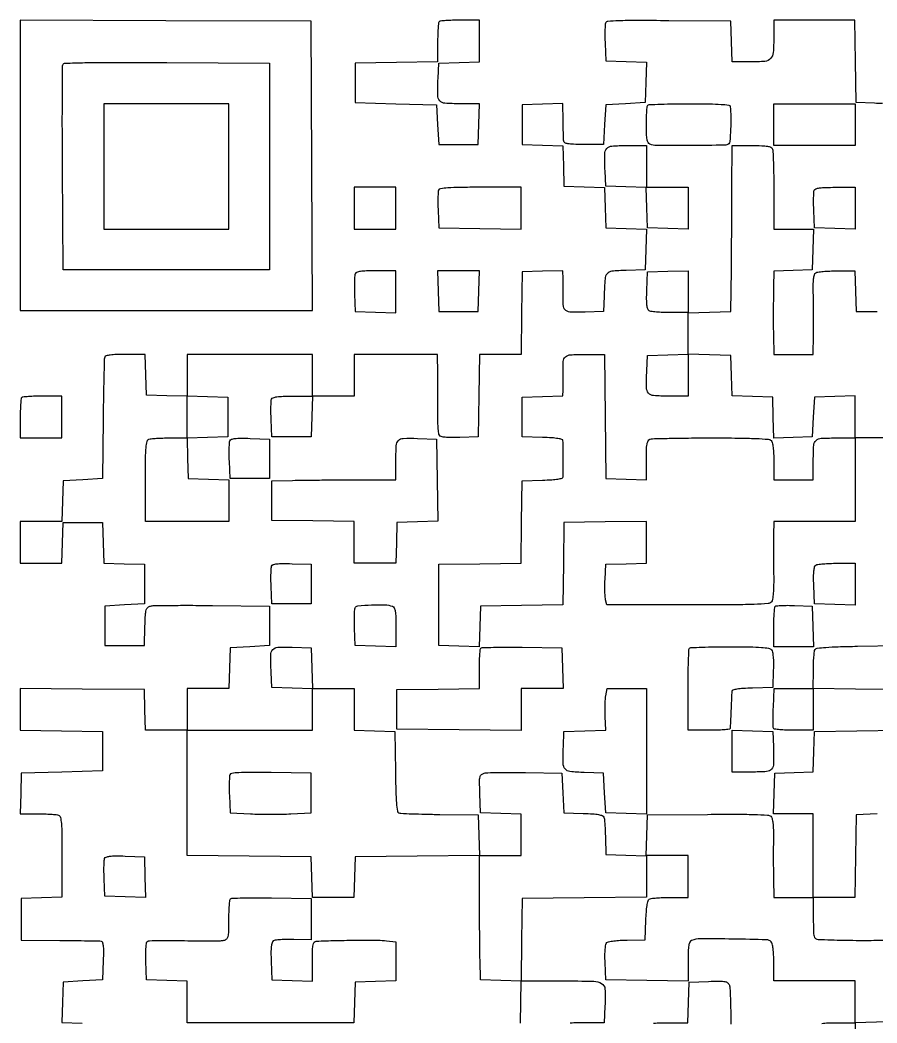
# Model space of a CAD drawing. Extents: x 156 to 936, y 100 to 969.
# Drawn here: x 155.9 to 546, y 512.9 to 969.1 of the extents above; entities that cross this region are included whole.
import ezdxf

# ---------------------------------------------------------------- set-up
doc = ezdxf.new("R2010")
doc.units = 0

msp = doc.modelspace()

# ---------------------------------------------------------------- linework, layer by layer
for points in [[(548.47591, 931.15782, -0.010573), (544.84692, 931.207992), (536.5, 931.5), (536.227935, 950.25), (535.955869, 969), (517.477935, 969), (499, 969), (499, 961.434259, -0.017837), (498.746246, 954.323459, -0.169439), (497.55902, 951.569544, -0.186655), (494.972441, 950.291199, -0.022492), (488.502342, 950), (480.075052, 950), (479.787526, 959.25), (479.5, 968.5), (451.224608, 968.765616, 0.001715), (436.220103, 968.8551, 0.010079), (428.345951, 968.716319, 0.010682), (423.429093, 968.425177, 0.288605), (422.429634, 967.677226, 0.07903), (422.238804, 966.776059, 0.006677), (422.149329, 964.396923, 0.008732), (422.129984, 961.540515, 0.006644), (422.205027, 958.411609), (422.5, 950.5), (431.787023, 950.211984), (441.074046, 949.923969), (440.787023, 940.711984), (440.5, 931.5), (431.5, 931), (422.5, 930.5), (422, 921.5), (421.5, 912.5), (412.5, 912.5, -0.006169), (407.767578, 912.558392, -0.034534), (405.245924, 912.795407, -0.077169), (403.876523, 913.244338, -0.258126), (403.36535, 914, -0.014342), (403.306919, 914.959136, -0.001313), (403.236369, 917.346961, -0.001697), (403.169363, 920.195605, -0.001328), (403.11535, 923.287526), (403, 931.075052), (393.75, 930.787526), (384.5, 930.5), (384.5, 921.5), (384.5, 912.5), (393.712964, 912.212964), (402.925929, 911.925929), (403.212964, 902.712964), (403.5, 893.5), (412.712964, 893.212964), (421.925929, 892.925929), (422.212964, 883.712964), (422.5, 874.5), (431.787023, 874.211984), (441.074046, 873.923969), (440.787023, 864.711984), (440.5, 855.5), (431.759315, 855.211203, 0.014923), (425.253839, 854.801646, 0.195196), (423.149036, 853.710509, 0.159803), (422.18527, 851.366323, 0.009206), (421.754332, 843.5), (421.5, 836.5), (413.085653, 836.206902, -0.014037), (406.832223, 836.164708, -0.144647), (404.399287, 836.94036, -0.216518), (403.275426, 838.779962, -0.03655), (403.068925, 843, 0.003268), (403.104181, 844.998824, 0.002174), (403.119659, 847.290711, 0.002188), (403.115275, 849.515099, 0.004277), (403.088861, 851.287526), (403, 855.075052), (393.75, 854.787526), (384.5, 854.5), (384.227935, 835.75), (383.955869, 817), (374.5, 817), (365.044131, 817), (364.772065, 798.25), (364.5, 779.5), (356.085653, 779.206902, -0.008596), (352.092591, 779.136507, -0.026958), (349.413938, 779.279866, -0.038734), (347.637588, 779.611928, -0.181947), (346.80803, 780.206902, -0.120467), (346.473386, 781.126887, -0.009289), (346.234044, 783.763903, -0.012296), (346.082679, 786.958477, -0.009065), (346.066295, 790.5, 0.001867), (346.106151, 794.579819, 0.001119), (346.124545, 799.426563, 0.001121), (346.12124, 804.249563, 0.001952), (346.093918, 808.25), (346, 817), (327, 817), (308, 817), (308, 807.5), (308, 798), (298.5, 798), (289, 798), (289, 807.5), (289, 817), (260.5, 817), (232, 817), (232, 807.462474), (232, 797.924948), (222.75, 798.212474), (213.5, 798.5), (213.212474, 807.75), (212.924948, 817), (203.931089, 817, 0.008095), (199.776423, 816.93273, 0.024753), (196.968202, 816.70229, 0.032403), (195.113655, 816.333776, 0.242798), (194.470855, 815.75, 0.082403), (194.27733, 814.758021, 0.000701), (194.067382, 806.935938, 0.002449), (193.882619, 797.939181, 0.001573), (193.75224, 787.5), (193.5, 760.5), (184.5, 760), (175.5, 759.5), (175.212474, 750.25), (174.924948, 741), (165.462474, 741), (156, 741), (156, 731.5), (156, 722), (165.462474, 722), (174.924948, 722), (175.212474, 731.25), (175.5, 740.5), (184.5, 740.5), (193.5, 740.5), (193.787036, 731.287036), (194.074071, 722.074071), (203.287036, 721.787036), (212.5, 721.5), (212.5, 712.5), (212.5, 703.5), (203.5, 703), (194.5, 702.5), (194.5, 693.5), (194.5, 684.5), (203.5, 684.5), (212.5, 684.5), (212.788797, 693.240685, -0.005366), (213.019823, 698.516762, -0.052205), (213.372931, 700.721572, -0.141523), (214.065118, 701.865137, -0.127083), (215.288797, 702.521779, -0.056304), (216.919881, 702.730392, -0.001382), (224.487959, 702.820871, -0.002979), (233.376925, 702.84961, -0.002021), (243.5, 702.781094), (269.5, 702.5), (269.5, 693.5), (269.5, 684.5), (260.5, 684), (251.5, 683.5), (251.212474, 674.25), (250.924948, 665), (241.462474, 665), (232, 665), (232, 655.5), (232, 646), (222.537526, 646), (213.075052, 646), (212.787526, 655.25), (212.5, 664.5), (184.25, 664.765573), (156, 665.031147), (156, 655.537639), (156, 646.044131), (174.75, 645.772065), (193.5, 645.5), (193.5, 636.5), (193.5, 627.5), (175, 627), (156.5, 626.5), (156.212474, 617.25), (155.924948, 608), (163.880687, 608, -0.007017), (167.042924, 607.955617, -0.008872), (169.964077, 607.821697, -0.007277), (172.399219, 607.631102, -0.068543), (173.418213, 607.393011, -0.248902), (174.288297, 606.393938, -0.036362), (174.720189, 603.646395, -0.01833), (174.948905, 598.738583, -0.002478), (175, 588.430537), (175, 570.075052), (165.75, 569.787526), (156.5, 569.5), (156.5, 560), (156.5, 550.5), (174, 550.398366, -0.000751), (180.799593, 550.34867, -0.001124), (186.737999, 550.283005, -0.000455), (191.830601, 550.210614, -0.024875), (192.788933, 550.148366, -0.293095), (193.401016, 549.648496, -0.051005), (193.73297, 548.119824, -0.029259), (193.870727, 545.542993, -0.006979), (193.788933, 541.25), (193.5, 532.5), (184.5, 532), (175.5, 531.5), (175.212977, 522.288016), (174.925954, 513.076031), (184.212977, 512.788016)], [(554.377555, 779), (536, 779), (536, 760), (536, 741), (517.5, 741), (499, 741), (498.884896, 734.75, 0.00398), (498.851777, 731.582255, 0.001376), (498.852951, 727.006631, 0.001367), (498.881903, 721.963672, 0.001587), (498.937784, 717.166189, -0.007135), (498.940554, 712.137896, -0.016282), (498.76503, 708.34807, -0.017203), (498.450139, 705.579353, -0.137119), (497.930443, 704.416189, -0.204381), (496.369994, 703.613964, -0.008609), (490.013065, 703.267578, -0.008016), (479.807235, 703.05132, -0.001289), (459.896607, 703), (423.038104, 703), (422.46814, 705.270917, -0.045288), (422.264735, 706.569348, -0.00895), (422.153996, 708.924858, -0.009416), (422.125736, 711.682454, -0.008627), (422.199088, 714.520917), (422.5, 721.5), (431.75, 721.787526), (441, 722.075052), (441, 731.559591), (441, 741.044131), (422.25, 740.772065), (403.5, 740.5), (403.228016, 721.771984), (402.956031, 703.043969), (384.228016, 702.771984), (365.5, 702.5), (365.211984, 693.212977), (364.923969, 683.925954), (355.711984, 684.212977), (346.5, 684.5), (346.5, 703), (346.5, 721.5), (365.228016, 721.771984), (383.956031, 722.043969), (384.228016, 740.771984), (384.5, 759.5), (393.75, 759.787526, 0.007841), (397.95528, 759.984288, 0.024224), (400.781615, 760.298949, 0.03079), (402.620639, 760.711878, 0.314243), (403.085589, 761.287526, 0.017716), (403.138316, 762.791428, 0.000549), (403.129169, 768.976146, 0.00097), (403.102381, 774.907327, 0.007305), (403.043276, 777.712474, 0.322464), (402.595752, 778.289637, 0.031847), (400.782486, 778.702167, 0.024492), (397.970098, 779.015779, 0.007751), (393.75, 779.212474), (384.5, 779.5), (384.5, 788.5), (384.5, 797.5), (393.75, 797.787526), (403, 798.075052), (403.146187, 800.787526, 0.010188), (403.191391, 802.137751, 0.003857), (403.20154, 804.025086, 0.003818), (403.181065, 806.078355, 0.004652), (403.12934, 808, -0.019757), (403.148255, 813.739188, -0.199816), (404.138713, 815.858193, -0.172459), (406.418616, 816.815569, -0.014001), (413.003479, 817), (421.968853, 817), (422.234427, 788.75), (422.5, 760.5), (431.75, 760.212474), (441, 759.924948), (441, 768.855485, -0.006687), (441.062877, 773.556376, -0.034414), (441.311272, 776.148072, -0.069706), (441.782488, 777.652499, -0.192751), (442.581787, 778.393011, -0.085154), (443.811676, 778.637855, -0.001195), (451.400525, 778.821697, -0.003297), (460.219235, 778.956079, -0.002161), (470.381787, 779, -0.002384), (482.911285, 778.940253, -0.008551), (490.910757, 778.727115, -0.006817), (496.468133, 778.407926, -0.180522), (497.8, 777.8, -0.144849), (498.310542, 776.860329, -0.021091), (498.677711, 774.693122, -0.020332), (498.92177, 771.828493, -0.011084), (499, 768.3), (499, 760), (508, 760), (517, 760), (517, 768.893011, -0.014768), (517.199638, 775.650479, -0.195511), (518.252746, 777.85745, -0.175208), (520.599988, 778.829247, -0.01141), (528.081787, 779), (536, 779), (536, 788.537526), (536, 798.075052), (526.75, 797.787526), (517.5, 797.5), (517, 788.5), (516.5, 779.5), (507.788034, 779.211622), (499.076067, 778.923244), (498.788034, 788.211622), (498.5, 797.5), (489.287036, 797.787036), (480.074071, 798.074071), (479.787036, 807.287036), (479.5, 816.5), (469.75, 816.786212), (460, 817.072424), (460, 807.536212), (460, 798), (451.019052, 798, -0.01682), (444.267676, 798.227183, -0.202101), (441.990719, 799.372662, -0.176722), (441.058134, 801.88044, -0.012322), (441.199088, 809.520917), (441.5, 816.5), (450.75, 816.787526), (460, 817.075052), (460, 826.537526), (460, 836), (451.75, 836.015313, -0.00917), (448.495888, 836.081041, -0.012203), (445.54359, 836.267102, -0.00954), (443.105717, 836.527533, -0.110402), (442.206902, 836.850966, -0.187221), (441.610638, 837.659703, -0.039341), (441.278749, 839.4185, -0.027159), (441.135766, 842.085459, -0.008519), (441.206902, 846.085653), (441.5, 854.5), (450.75, 854.787526), (460, 855.075052), (460, 845.501314), (460, 835.927576), (469.75, 836.213788), (479.5, 836.5), (479.706189, 855.5, 0.000664), (479.788403, 864.132135, 0.000393), (479.864679, 874.426563, 0.000394), (479.92461, 884.697251, 0.000678), (479.956189, 893.25), (480, 912), (488.893011, 912, -0.00673), (493.571713, 911.937024, -0.034532), (496.154102, 911.688469, -0.06988), (497.653872, 911.217093, -0.192406), (498.393011, 910.418213, -0.081401), (498.635772, 909.244542, -0.002396), (498.821697, 904.184475, -0.00474), (498.955951, 898.207024, -0.003244), (499, 891.418213), (499, 874), (508.037526, 874), (517.075052, 874), (516.787526, 864.75), (516.5, 855.5), (507.75, 855.211067), (499, 854.922134), (498.900637, 847.711067, -0.000312), (498.857705, 844.730268, -0.000308), (498.81088, 841.737001, -0.000302), (498.766679, 839.115888, -0.001188), (498.734613, 837.5, 0.006381), (498.718651, 835.811892, 0.001287), (498.736302, 832.810938, 0.001359), (498.775311, 829.319936, 0.00127), (498.833975, 825.75), (499, 817), (508, 817), (517, 817), (517.122144, 825.75, 0.003161), (517.152891, 829.776166, 0.001758), (517.142088, 834.684163, 0.001753), (517.096273, 839.651677, 0.002836), (517.018516, 843.876937, -0.007207), (516.974178, 848.467306, -0.026256), (517.140898, 851.375954, -0.040433), (517.500978, 853.242428, -0.18574), (518.146372, 854.111625, -0.108718), (519.076736, 854.449362, -0.010157), (521.514786, 854.721909, -0.012665), (524.468397, 854.916195, -0.009623), (527.712474, 854.984687), (535.924948, 855), (536.212474, 845.75), (536.5, 836.5), (546, 836.5)], [(555.5, 664.5), (536.25, 664.771593), (517, 665.043186), (517, 655.521593), (517, 646), (508.083333, 646, -0.010239), (504.639201, 646.070534, -0.016066), (501.686186, 646.286733, -0.010265), (499.300091, 646.588358, -0.280981), (498.833333, 646.976825, -0.078732), (498.712423, 647.674037, -0.003384), (498.692937, 650.17039, -0.005712), (498.723784, 653.140507, -0.004031), (498.823474, 656.476825), (499.146947, 665), (508.073474, 665), (517, 665), (517.015313, 673.25, -0.008719), (517.078012, 676.499351, -0.011731), (517.255038, 679.43689, -0.008919), (517.502227, 681.86414, -0.112125), (517.809897, 682.726647, -0.224357), (518.785498, 683.342971, -0.01105), (522.675066, 683.732937, -0.012194), (528.331725, 684.035521, -0.003561), (537.044584, 684.226647), (555.5, 684.5)], [(383.77146, 512.71219), (384.042921, 531.92438), (374.77146, 532.21219), (365.5, 532.5), (365.301866, 541.5, -0.002552), (365.221965, 546.225304, -0.00074), (365.146698, 553.515512, -0.000744), (365.086267, 561.729565, -0.000794), (365.051866, 569.765573), (365, 589.031147), (336.75, 588.765573), (308.5, 588.5), (308.212474, 579.25), (307.924948, 570), (298.5, 570), (289.075052, 570), (288.787526, 579.25), (288.5, 588.5), (260.25, 588.765573), (232, 589.031147), (232, 617.515573), (232, 646), (260.5, 646), (289, 646), (289, 655.462474), (289, 664.924948), (279.75, 665.212474), (270.5, 665.5), (270.199088, 672.479083, -0.011928), (270.050889, 680.182645, -0.176334), (270.972515, 682.678754, -0.210428), (273.215167, 683.770984, -0.017872), (279.778718, 683.788514), (288.5, 683.5), (288.787526, 674.25), (289.075052, 665), (298.537526, 665), (308, 665), (308, 655.537526), (308, 646.075052), (317.25, 645.787526), (326.5, 645.5), (326.772714, 627.209899, 0.003339), (326.964836, 618.31189, 0.013309), (327.264211, 612.862658, 0.013299), (327.655359, 609.258263, 0.273987), (328.306187, 608.436, 0.080729), (329.268392, 608.235637, 0.001575), (334.32739, 608.0279, 0.003741), (340.248728, 607.847794, 0.002495), (347.033473, 607.7261), (364.5, 607.5), (364.787526, 598.25), (365.075052, 589), (374.537526, 589), (384, 589), (384, 598.462474), (384, 607.924948), (374.75, 608.212474), (365.5, 608.5), (365.211486, 617.221282, -0.00454), (365.079374, 622.727478, -0.056825), (365.284314, 624.798809, -0.168426), (365.929779, 625.861417, -0.112845), (367.211486, 626.506797, -0.053724), (368.780528, 626.718932, -0.003052), (373.674624, 626.821417, -0.004645), (379.512904, 626.853786, -0.003389), (386, 626.785515), (402.5, 626.5), (403, 617.5), (403.5, 608.5), (412.296585, 608.210388, -0.007884), (416.621037, 607.999715, -0.030215), (419.294439, 607.664179, -0.050007), (420.944595, 607.180369, -0.207728), (421.655084, 606.456453, -0.066136), (421.882689, 605.502987, -0.006506), (422.093501, 603.146869, -0.008131), (422.263243, 600.319481, -0.006359), (422.358499, 597.246066), (422.5, 589.5), (431.711984, 589.212977), (440.923969, 588.925954), (441.211984, 598.212977), (441.5, 607.5), (468.877891, 607.766305, -0.002435), (481.424702, 607.827253, -0.007324), (489.986009, 607.701746, -0.004863), (496.217621, 607.458397, -0.162398), (497.590846, 606.924604, -0.159895), (498.21778, 605.926775, -0.032606), (498.59344, 603.846685, -0.02355), (498.79926, 600.751169, -0.007621), (498.817906, 596.1583, 0.001998), (498.787013, 591.859724, 0.001315), (498.784236, 586.913688, 0.001323), (498.806925, 582.101124, 0.002555), (498.854951, 578.25), (499, 570), (508, 570), (517, 570), (517, 589), (517, 608), (507.962474, 608), (498.924948, 608), (499.212474, 617.25), (499.5, 626.5), (508.212982, 626.788393), (516.925964, 627.076786), (517.212982, 636.288393), (517.5, 645.5), (536.787238, 645.771723), (556.074477, 646.043446)], [(546, 608), (536.5, 607.5), (536.227935, 588.75), (535.955869, 570), (526.477935, 570), (517, 570), (517, 560.5, 0.003827), (517.046273, 554.454723, 0.053786), (517.311811, 552.30284, 0.188053), (517.986835, 551.320408, 0.139168), (519.25, 550.901165, 0.005892), (530.816297, 550.529593, 0.006466), (542.03503, 550.446598, 0.002798), (552.113636, 550.558791, 0.119227)], [(520.921657, 512.673265, -0.027148), (523.657348, 512.9254, -0.009406), (527.622445, 513), (536, 513), (536, 522.5), (536, 532), (517.5, 532), (499, 532), (499, 540.3, 0.011084), (498.92177, 543.828493, 0.020332), (498.677711, 546.693122, 0.021091), (498.310542, 548.860329, 0.144849), (497.8, 549.8, 0.192327), (495.704564, 550.699267, 0.00225), (480.383247, 551.019097, 0.003894), (465.652396, 551.145544, 0.09206), (461.581787, 550.393011, 0.192609), (460.78266, 549.653065, 0.069778), (460.311379, 548.150556, 0.034463), (460.062917, 545.562695, 0.006705), (460, 540.870946), (460, 531.955869), (441.25, 532.227935), (422.5, 532.5), (422.205143, 540.405143, -0.011388), (422.157076, 543.71829, -0.020086), (422.289542, 546.451088, -0.019894), (422.559646, 548.543372, -0.155487), (423.004654, 549.405143, -0.152315), (423.832561, 549.839656, -0.013558), (426.186444, 550.204795, -0.016706), (429.078729, 550.47564, -0.01225), (432.299511, 550.589905), (440.5, 550.67981), (440.792098, 559.556906, -0.009933), (440.991728, 563.337292, -0.020419), (441.327243, 566.281831, -0.020329), (441.755351, 568.450035, -0.194667), (442.292098, 569.201688, -0.112618), (443.144238, 569.504907, -0.008743), (445.568616, 569.748365, -0.011595), (448.501991, 569.922842, -0.008591), (451.75, 569.984687), (460, 570), (460, 579.5), (460, 589), (450.5, 589), (441, 589), (441, 579.515573), (441, 570.031147), (412.75, 569.765573), (384.5, 569.5), (384.227935, 550.75), (383.955869, 532), (402.510159, 532, -0.004471), (417.043979, 531.87004, -0.12779), (420.625191, 530.870866, -0.254914), (422.160408, 528.340318, -0.022379), (422.170996, 520.578234), (421.841992, 513), (413.027985, 513, 0.015005), (406.334149, 512.799067, 0.196057)], [(444.271128, 512.801862, -0.01476), (450.981526, 513), (459.924948, 513), (460.212474, 522.25), (460.5, 531.5), (469.267726, 531.789191, -0.005248), (474.504883, 531.906919, -0.047902), (476.775087, 531.71634, -0.127128), (478.00661, 531.147982, -0.133586), (478.780931, 530.063164, -0.076337), (479.07085, 528.647031, -0.004004), (479.263782, 524.006311, -0.006245), (479.38049, 518.463271, -0.004495), (479.377838, 512.273972, 0.005518)]]:
    msp.add_lwpolyline(points, format="xyb")
for points in [[(156, 903.007138), (156, 837), (222.50719, 837), (289.014379, 837), (288.75719, 902.75), (288.5, 968.5), (222.25, 968.757138), (156, 969.014276)], [(194, 902.5), (194, 874), (222.5, 874), (251, 874), (251, 902.5), (251, 931), (222.5, 931), (194, 931)], [(536, 921.5), (536, 912), (517.5, 912), (499, 912), (499, 921.5), (499, 931), (517.5, 931), (536, 931)], [(308, 883.5), (308, 874), (317.5, 874), (327, 874), (327, 883.5), (327, 893), (317.5, 893), (308, 893)], [(346.212474, 845.75), (346.5, 836.5), (355.5, 836.5), (364.5, 836.5), (364.787526, 845.75), (365.075052, 855), (355.5, 855), (345.924948, 855)]]:
    msp.add_lwpolyline(points, close=True)
for points in [[(346.666667, 968.333333, 0.174642), (346.400825, 967.768066, 0.005895), (346.195833, 965.27419, 0.0105), (346.048335, 962.28013, 0.007056), (346, 958.855399), (346, 950.044131), (327.25, 949.772065), (308.5, 949.5), (308.5, 940.5), (308.5, 931.5), (327, 931), (345.5, 930.5), (346, 921.5), (346.5, 912.5), (355.5, 912.5), (364.5, 912.5), (364.787526, 921.75), (365.075052, 931), (356.056578, 931, -0.016678), (349.275018, 931.226268, -0.201759), (346.993289, 932.370644, -0.177188), (346.058373, 934.877164, -0.012342), (346.199088, 942.520917), (346.5, 949.5), (355.75, 949.787526), (365, 950.075052), (365, 959.537526), (365, 969), (356.166667, 969, 0.007039), (352.733476, 968.951666, 0.010477), (349.732292, 968.804167, 0.005871), (347.23216, 968.599192, 0.174709)], [(269.5, 902.5), (269.5, 855.5), (222.5, 855.5), (175.5, 855.5), (175.239372, 901.5, -0.000997), (175.174287, 919.225103, -0.001596), (175.197198, 934.357597, -0.000282), (175.267665, 947.72814, -0.090314), (175.461789, 948.759906, -0.301449), (176.45055, 949.464468, -0.003096), (185.402033, 949.70934, -0.005599), (198.68089, 949.841585, -0.001079), (222.722417, 949.759906), (269.5, 949.5)], [(479.131922, 929.75, -0.023036), (479.406053, 925.115784, -0.012544), (479.337265, 919.414747, -0.005444), (479.067704, 913.80781, -0.223236), (478.500625, 912.765313, -0.157209), (476.62365, 912.14025, -0.001298), (460.937738, 912.030391, -0.002036), (445.689083, 912.025261, -0.090917), (442.581787, 912.606989, -0.186076), (441.790736, 913.321139, -0.072956), (441.316517, 914.738618, -0.036743), (441.064895, 917.155418, -0.007572), (441, 921.440322, -0.007555), (441.048362, 924.640807, -0.011152), (441.195833, 927.446011, -0.006592), (441.401283, 929.774411, -0.17274), (441.666667, 930.333333, -0.188134), (442.281849, 930.603258, -0.001621), (447.522917, 930.804167, -0.005368), (453.591013, 930.951878, -0.0034), (460.666667, 931, -0.003082), (469.763345, 930.943932, -0.013817), (475.085322, 930.731156, -0.014785), (478.497151, 930.398619, -0.347819)], [(441, 902.5), (441, 893), (450.5, 893), (460, 893), (460, 883.462474), (460, 873.924948), (450.75, 874.212474), (441.5, 874.5), (441.212964, 883.712964), (440.925929, 892.925929), (431.712964, 893.212964), (422.5, 893.5), (422.199088, 900.479083, -0.012322), (422.058134, 908.11956, -0.176722), (422.990719, 910.627338, -0.202101), (425.267676, 911.772817, -0.01682), (432.019052, 912), (441, 912)], [(346.423642, 891.661609, 0.079281), (346.235027, 890.7687, 0.006579), (346.147568, 888.392336, 0.008656), (346.129541, 885.539392, 0.006569), (346.205027, 882.411609), (346.5, 874.5), (365.25, 874.227935), (384, 873.955869), (384, 883.477935), (384, 893), (365.468615, 893, 0.002952), (355.978906, 892.943979, 0.014589), (350.639148, 892.725016, 0.01838), (347.307176, 892.367409, 0.271575)], [(536, 883.462474), (536, 873.924948), (526.75, 874.212474), (517.5, 874.5), (517.205027, 882.411609, -0.006569), (517.129541, 885.539392, -0.008656), (517.147568, 888.392336, -0.006579), (517.235027, 890.7687, -0.079281), (517.423642, 891.661609, -0.228749), (518.106941, 892.304101, -0.041413), (519.854544, 892.698735, -0.027242), (522.620517, 892.933967, -0.007593), (526.968615, 893), (536, 893)], [(308.423642, 853.661609, 0.079281), (308.235027, 852.7687, 0.006579), (308.147568, 850.392336, 0.008656), (308.129541, 847.539392, 0.006569), (308.205027, 844.411609), (308.5, 836.5), (317.75, 836.212474), (327, 835.924948), (327, 845.462474), (327, 855), (317.968615, 855, 0.007593), (313.620517, 854.933967, 0.027242), (310.854544, 854.698735, 0.041413), (309.106941, 854.304101, 0.228749)], [(156.666667, 797.333333, 0.174709), (156.400808, 796.76784, 0.005871), (156.195833, 794.267708, 0.010477), (156.048334, 791.266524, 0.007039), (156, 787.833333), (156, 779), (165.5, 779), (175, 779), (175, 788.5), (175, 798), (166.166667, 798, 0.007039), (162.733476, 797.951666, 0.010477), (159.732292, 797.804167, 0.005871), (157.23216, 797.599192, 0.174709)], [(250.5, 788.5), (250.5, 779.5), (241.212977, 779.211984), (231.925954, 778.923969), (232.212977, 769.711984), (232.5, 760.5), (241.75, 760.212474), (251, 759.924948), (251, 750.462474), (251, 741), (232, 741), (213, 741), (213, 759.393011, -0.002472), (213.051073, 769.723448, -0.018295), (213.27975, 774.640441, -0.036273), (213.711497, 777.393178, -0.24904), (214.581787, 778.393011, -0.06844), (215.599719, 778.631074, -0.007317), (218.0249, 778.821697, -0.008902), (220.933927, 778.955615, -0.00705), (224.081787, 779), (232, 779), (232, 788.537526), (232, 798.075052), (241.25, 797.787526), (250.5, 797.5)], [(288.787526, 788.75), (288.5, 779.5), (279.5, 779.5), (270.5, 779.5), (270.205027, 787.411609, -0.006569), (270.129541, 790.539392, -0.008656), (270.147568, 793.392336, -0.006579), (270.235027, 795.7687, -0.079281), (270.423642, 796.661609, -0.22904), (271.108114, 797.304492, -0.041271), (272.861635, 797.698947, -0.027152), (275.637843, 797.934049, -0.007548), (280.006141, 798), (289.075052, 798)], [(269.5, 769.5), (269.5, 760.5), (260.5, 760.5), (251.5, 760.5), (251.205027, 768.411609, -0.006757), (251.130652, 771.542211, -0.008847), (251.151984, 774.403842, -0.006825), (251.2445, 776.787219, -0.078651), (251.438673, 777.700781, -0.222283), (252.127059, 778.364206, -0.05328), (253.715903, 778.724548, -0.030281), (256.338027, 778.871594, -0.007113), (260.733647, 778.789171), (269.5, 778.5)], [(345.771926, 759.787816), (346.043852, 741.075632), (336.771926, 740.787816), (327.5, 740.5), (327.212474, 731.25), (326.924948, 722), (317.462474, 722), (308, 722), (308, 731.477935), (308, 740.955869), (289.25, 741.227935), (270.5, 741.5), (270.5, 750.5), (270.5, 759.5), (280, 759.699908, -0.002315), (284.901349, 759.780345, -0.000733), (292.217188, 759.855807, -0.000731), (300.37474, 759.916063, -0.000813), (308.25, 759.949908), (327, 760), (327, 767.918213, -0.010963), (327.165664, 775.472899, -0.175128), (328.124796, 777.802332, -0.203843), (330.29455, 778.800818, -0.015597), (336.87125, 778.787164), (345.5, 778.5)], [(288.5, 712.5), (288.5, 703.5), (279.5, 703.5), (270.5, 703.5), (270.205027, 711.411609, -0.006757), (270.130652, 714.542211, -0.008847), (270.151984, 717.403842, -0.006825), (270.2445, 719.787219, -0.078651), (270.438673, 720.700781, -0.222283), (271.127059, 721.364206, -0.05328), (272.715903, 721.724548, -0.030281), (275.338027, 721.871594, -0.007113), (279.733647, 721.789171), (288.5, 721.5)], [(536, 712.462474), (536, 702.924948), (526.75, 703.212474), (517.5, 703.5), (517.206902, 711.914347, -0.008519), (517.135766, 715.914541, -0.027159), (517.278749, 718.5815, -0.039341), (517.610638, 720.340297, -0.187221), (518.206902, 721.149034, -0.110402), (519.105717, 721.472467, -0.00954), (521.54359, 721.732898, -0.012203), (524.495888, 721.918959, -0.00917), (527.75, 721.984687), (536, 722)], [(325.418213, 702.393011, -0.192751), (326.217512, 701.652499, -0.069706), (326.688728, 700.148072, -0.034414), (326.937123, 697.556376, -0.006687), (327, 692.855485), (327, 683.924948), (317.75, 684.212474), (308.5, 684.5), (308.205027, 692.411609, -0.006569), (308.129541, 695.539392, -0.008656), (308.147568, 698.392336, -0.006579), (308.235027, 700.7687, -0.079281), (308.423642, 701.661609, -0.2872), (309.689695, 702.614203, -0.010672), (315.913833, 703.015307, -0.017377), (322.037142, 703.065894, -0.085185)], [(516.787526, 693.25), (517.075052, 684), (508.037526, 684), (499, 684), (499, 692.833333, -0.007429), (499.05105, 696.269125, -0.010988), (499.206746, 699.278621, -0.006414), (499.423524, 701.778731, -0.173222), (499.703816, 702.370483, -0.17855), (500.286747, 702.639255, -0.007766), (502.564452, 702.783202, -0.012381), (505.319749, 702.846095, -0.008434), (508.453816, 702.787149), (516.5, 702.5)], [(402.787526, 674.25), (403.075052, 665), (393.537526, 665), (384, 665), (384, 655.484427), (384, 645.968853), (355.75, 646.234427), (327.5, 646.5), (327.5, 655.5), (327.5, 664.5), (346.25, 664.772065), (365, 665.044131), (365, 673.855399, -0.007286), (365.04993, 677.281658, -0.010802), (365.202246, 680.280603, -0.006214), (365.414171, 682.774421, -0.173766), (365.688496, 683.355163, -0.19128), (366.321579, 683.628369, -0.001798), (371.480314, 683.761564, -0.0057), (377.465536, 683.826322, -0.003617), (384.438496, 683.77183), (402.5, 683.5)], [(497.921326, 682.594796, -0.126804), (498.405224, 681.568167, -0.023545), (498.701133, 679.485252, -0.021342), (498.842502, 676.735348, -0.01153), (498.793771, 673.344796), (498.5, 665.5), (489.25, 665.212474, 0.007871), (485.049593, 665.015689, 0.024136), (482.218655, 664.700681, 0.030456), (480.371189, 664.287606, 0.311527), (479.900428, 663.712474, 0.008416), (479.848125, 662.910256, 0.000586), (479.741729, 660.653039, 0.000832), (479.622495, 657.961032, 0.000626), (479.5, 655, -0.00086), (479.377498, 652.071966, -0.001241), (479.258271, 649.482813, -0.000639), (479.148908, 647.28755, -0.020237), (479.099572, 646.75, -0.34749), (478.789372, 646.449251, -0.005772), (476.238624, 646.220312, -0.012094), (473.149383, 646.054005, -0.007399), (469.5, 646), (460, 646), (460, 664.333333, -0.0034), (460.048122, 671.408987, -0.005368), (460.195833, 677.477083, -0.001621), (460.396742, 682.718151, -0.188134), (460.666667, 683.333333, -0.187716), (461.28015, 683.603103, -0.001728), (466.340074, 683.804167, -0.005545), (472.207235, 683.951871, -0.00352), (479.044222, 684, -0.003225), (488.171357, 683.941134, -0.015352), (493.384288, 683.713703, -0.022023), (496.644867, 683.326031, -0.180857)], [(441, 636.462474), (441, 607.924948), (431.75, 608.212474), (422.5, 608.5), (422, 617.5), (421.5, 626.5), (412.759315, 626.788797, -0.016896), (406.227419, 627.225898, -0.19955), (404.035192, 628.408002, -0.169795), (403.140617, 630.889817, -0.011549), (403.243542, 638.5), (403.5, 645.5), (413.021136, 645.783451), (422.542272, 646.066903), (422.262802, 652.283451, -0.009792), (422.196433, 654.901849, -0.008678), (422.22806, 657.628576, -0.008747), (422.342132, 660.082719, -0.026204), (422.536979, 661.75), (423.090626, 665), (432.045313, 665), (441, 665)], [(498.800912, 638.520917, -0.012322), (498.941866, 630.88044, -0.176722), (498.009281, 628.372662, -0.202101), (495.732324, 627.227183, -0.01682), (488.980948, 627), (480, 627), (480, 636.537526), (480, 646.075052), (489.25, 645.787526), (498.5, 645.5)], [(251.432332, 625.684256, 0.078916), (251.240504, 624.779383, 0.006722), (251.150121, 622.398988, 0.008767), (251.130183, 619.541021, 0.006678), (251.205027, 616.411609), (251.5, 608.5), (260.75, 608, 0.008502), (264.961021, 607.844129, 0.004999), (270, 607.79375, 0.004999), (275.038979, 607.844129, 0.008502), (279.25, 608), (288.5, 608.5), (288.5, 617.5), (288.5, 626.5), (270.227305, 626.772646, 0.002829), (260.664758, 626.861208, 0.015363), (255.482268, 626.72062, 0.021534), (252.329852, 626.401442, 0.271496)], [(212.788029, 579.211971), (213.076058, 569.923942), (203.788029, 570.211971), (194.5, 570.5), (194.205027, 578.411609, -0.006757), (194.130652, 581.542211, -0.008847), (194.151984, 584.403842, -0.006825), (194.2445, 586.787219, -0.078651), (194.438673, 587.700781, -0.222283), (195.127059, 588.364206, -0.05328), (196.715903, 588.724548, -0.030281), (199.338027, 588.871594, -0.007113), (203.733647, 588.789171), (212.5, 588.5)], [(288.5, 560.095459), (288.5, 550.690918), (280.5, 550.86316, 0.010182), (277.341681, 550.866835, 0.013491), (274.470153, 550.734133, 0.010831), (272.102809, 550.508981, 0.117243), (271.206902, 550.182048, 0.183151), (270.611628, 549.357301, 0.038873), (270.279608, 547.585001, 0.027005), (270.136336, 544.909049, 0.008578), (270.206902, 540.914347), (270.5, 532.5), (279.75, 532.212474), (289, 531.924948), (289, 540.962474, -0.005175), (289.05338, 546.119934, -0.042269), (289.300562, 548.461173, -0.122311), (289.833011, 549.612747, -0.21572), (290.75, 550.077813, -0.005572), (299.659756, 550.374535, -0.003936), (309.673714, 550.517485, -0.002883), (318.888813, 550.523348, -0.028569), (322.75, 550.282673), (327, 549.772912), (327, 540.923982), (327, 532.075052), (317.75, 531.787526), (308.5, 531.5), (308.212474, 522.25), (307.924948, 513), (269.962474, 513), (232, 513), (232, 522.462474), (232, 531.924948), (222.75, 532.212474), (213.5, 532.5), (213.206902, 540.914347, -0.009607), (213.15017, 544.549622, -0.021383), (213.278448, 547.314071, -0.022154), (213.547413, 549.317867, -0.213009), (214.019954, 550.012332, -0.131711), (214.898953, 550.276227, -0.002863), (219.409213, 550.384582, -0.00635), (224.721404, 550.41429, -0.004221), (230.813052, 550.319561, 0.003548), (236.985805, 550.215269, 0.004834), (242.552897, 550.214543, 0.003242), (247.216875, 550.289265, 0.054098), (248.75, 550.490628, 0.120946), (250.002523, 551.141761, 0.154922), (250.670655, 552.248162, 0.054158), (250.947, 554.401166, 0.004861), (251, 559.852385, -0.007284), (251.04993, 563.2798, -0.010798), (251.202246, 566.279717, -0.006211), (251.414168, 568.774388, -0.173776), (251.688496, 569.355163, -0.19128), (252.321579, 569.628369, -0.001798), (257.480314, 569.761564, -0.0057), (263.465536, 569.826322, -0.003617), (270.438496, 569.77183), (288.5, 569.5)]]:
    msp.add_lwpolyline(points, format="xyb", close=True)
msp.add_lwpolyline([(555.5, 513.5), (545.75, 513.213788), (536, 512.927576), (536, 503.426262)])

doc.saveas('drawing.dxf')
